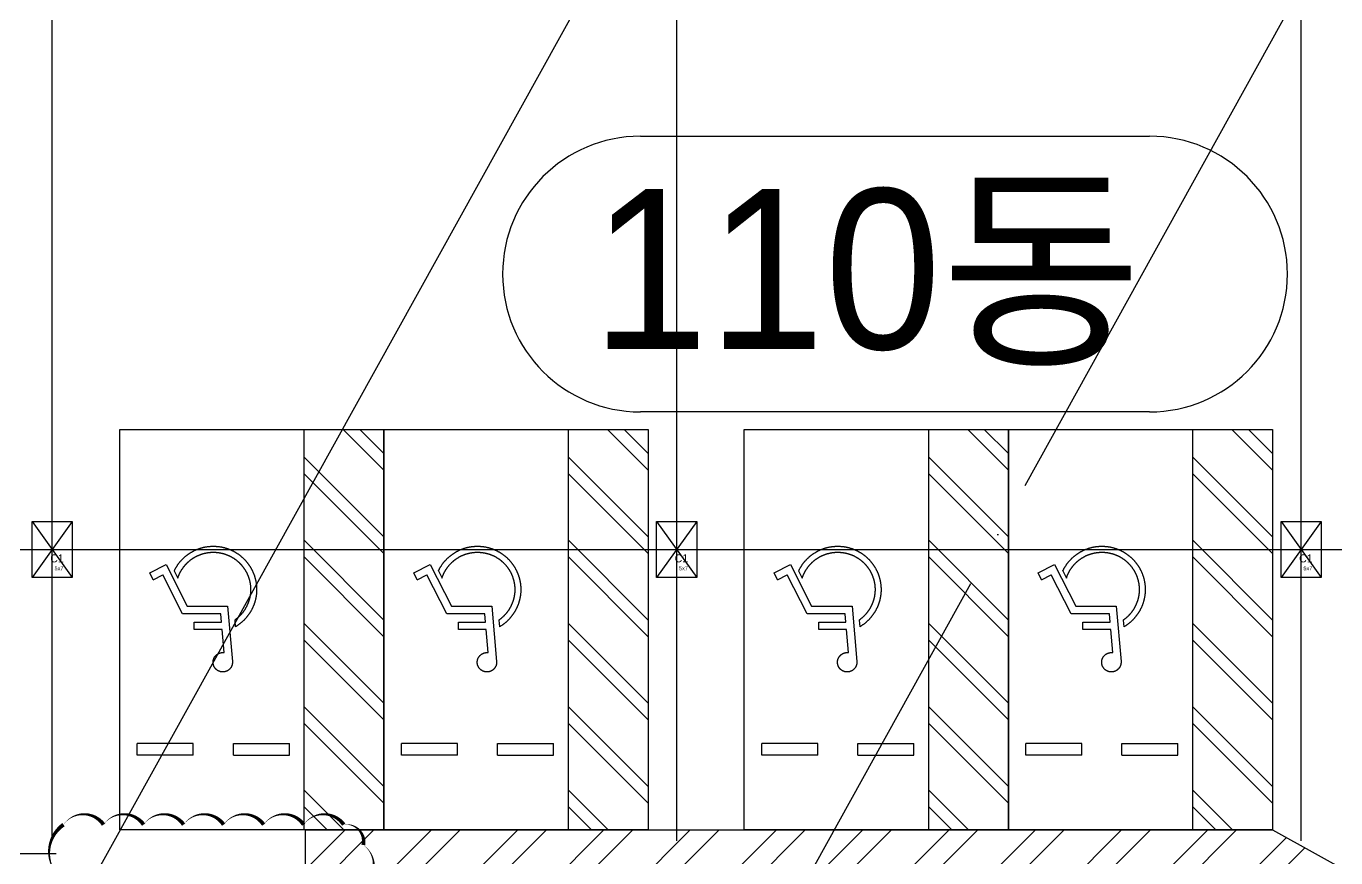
# Model space of a CAD drawing. Header units: millimetres. Extents: x -21000 to 567700, y 435000 to 850800.
# Drawn here: x 410291 to 426651, y 677991 to 688377 of the extents above; entities that cross this region are included whole.
import ezdxf
from ezdxf.enums import TextEntityAlignment as Align
from ezdxf.xclip import XClip

# ---------------------------------------------------------------- set-up
doc = ezdxf.new("R2010")
doc.units = ezdxf.units.MM
doc.header["$LTSCALE"] = 700
doc.header["$XCLIPFRAME"] = 2
doc.linetypes.add('AB_Pbase$0$주차장기둥$0$CEN', pattern=[62, 60, -1, 0, -1])
doc.layers.get('0').update_dxf_attribs({"color": 2})
doc.layers.get('Defpoints').update_dxf_attribs({"color": 171})
doc.layers.add('AB_Pbase$0$DEFPOINT', color=247, linetype='Continuous', plot=False)
doc.layers.add('AB_Pbase$0$주차장기둥$0$DEFPOINT', color=247, linetype='Continuous', plot=False)
for name, color, linetype in [('AB_Pbase$0$ELE8', 8, 'Continuous'), ('AB_Pbase$0$WAL', 3, 'Continuous'), ('AB_Pbase$0$주차-장애인', 8, 'Continuous'), ('AB_Pbase$0$주차장기둥$0$CEN_P', 244, 'AB_Pbase$0$주차장기둥$0$CEN'), ('TEX', 3, 'Continuous')]:
    doc.layers.add(name, color=color, linetype=linetype)
doc.styles.add('AB_Pbase$0$주차장기둥$0$맑은 고딕', font='')
doc.styles.add('울릉도L', font='')
doc.styles.get('AB_Pbase$0$주차장기둥$0$맑은 고딕').set_extended_font_data('Dotum')
doc.styles.get('울릉도L').set_extended_font_data('Dotum')

# ---------------------------------------------------------------- blocks, each defined once
blk = doc.blocks.new('동번호0611')
at = {"layer": 'TEX', "color": 1, "ltscale": 600}
for p, q in [((329436, -23994), (335797, -23994)), ((335797, -27436), (329436, -27436))]:
    blk.add_line(p, q, dxfattribs=at)
for centre, start, end in [((329436, -25715), 90, 270), ((335797, -25715), 270, 90)]:
    blk.add_arc(centre, 1721, start, end, dxfattribs=at)
at = {"layer": 'TEX', "ltscale": 600, "style": '울릉도L'}
blk.add_text('110동', height=2000, dxfattribs=at).set_placement((332265, -25685), align=Align.MIDDLE)
blk = doc.blocks.new('AB_Pbase$0$주차장기둥$0$cen 2bl 지하')
at = {"layer": 'AB_Pbase$0$주차장기둥$0$CEN_P', "color": 5}
for p, q in [((53414, 167680), (53414, 259016)), ((61214, 186872), (61214, 258987))]:
    blk.add_line(p, q, dxfattribs=at)
at = {"layer": 'AB_Pbase$0$주차장기둥$0$CEN_P'}
for p, q in [((66381, 228062), (57596, 243909)), ((59559, 224281), (50774, 240128)), ((-1280, 194715), (78524, 238951)), ((52737, 220499), (43952, 236346))]:
    blk.add_line(p, q, dxfattribs=at)
blk = doc.blocks.new('AB_Pbase$0$주차장기둥$0$p기둥 5x7')
blk.add_lwpolyline([(-250, 350), (250, 350), (250, -350), (-250, -350)], close=True)
at = {"layer": 'AB_Pbase$0$주차장기둥$0$DEFPOINT'}
for p, q in [((250, 350), (-250, -350)), ((-250, 350), (250, -350))]:
    blk.add_line(p, q, dxfattribs=at)
at = {"layer": 'AB_Pbase$0$주차장기둥$0$DEFPOINT', "color": 6, "style": 'AB_Pbase$0$주차장기둥$0$맑은 고딕'}
for s, height, p in [('C1', 100, (-24, -160)), ('5x7', 50, (29, -259))]:
    blk.add_text(s, height=height, rotation=0, dxfattribs=at).set_placement(p)
blk = doc.blocks.new('AB_Pbase$0$주차장기둥')
for name, p, rotation in [('AB_Pbase$0$주차장기둥$0$cen 2bl 지하', (36992, -11667), 1.99999810188403), ('AB_Pbase$0$주차장기둥$0$p기둥 5x7', (93500, 221690), 30.99999996544385), ('AB_Pbase$0$주차장기둥$0$p기둥 5x7', (86814, 217673), 30.99999996544385), ('AB_Pbase$0$주차장기둥$0$p기둥 5x7', (80128, 213655), 30.99999996544385)]:
    blk.add_blockref(name, p, dxfattribs=dict(rotation=rotation))
blk = doc.blocks.new('AB_Pbase$0$C2FA95CCC')
at = {"layer": 'AB_Pbase$0$주차-장애인'}
for p, q in [((2592, 5000), (2300, 4708)), ((2800, 5000), (2300, 4500)), ((3300, 4668), (2300, 3668)), ((3300, 4460), (2300, 3460)), ((3300, 3628), (2300, 2628)), ((3300, 3421), (2300, 2421)), ((1272, 2788), (1303, 2785)), ((1303, 2785), (1278, 2500)), ((1347, 2209), (1407, 2898)), ((1278, 2500), (930, 2500)), ((930, 2500), (930, 2407)), ((1435, 2381), (1442, 2466)), ((3300, 2589), (2300, 1589)), ((785, 2303), (536, 1815)), ((1261, 2303), (785, 2303)), ((930, 2407), (1270, 2407)), ((1270, 2407), (1261, 2303)), ((3300, 2381), (2300, 1381)), ((577, 1689), (842, 2209)), ((842, 2209), (1347, 2209)), ((415, 1877), (373, 1793)), ((415, 1877), (536, 1815)), ((679, 1768), (725, 1857)), ((373, 1793), (577, 1689)), ((3300, 1549), (2300, 549)), ((3300, 1341), (2300, 341)), ((3300, 509), (2791, 0)), ((3300, 301), (2999, 0))]:
    blk.add_line(p, q, dxfattribs=at)
at = {"layer": 'AB_Pbase$0$주차-장애인', "color": 6}
for p, q in [((2300, 0), (2300, 5000)), ((918, 4069), (218, 4069)), ((218, 4069), (218, 3922)), ((918, 4069), (918, 3922)), ((1418, 4069), (2118, 4069)), ((1418, 4069), (1418, 3922)), ((2118, 4069), (2118, 3922)), ((918, 3922), (218, 3922)), ((1418, 3922), (2118, 3922))]:
    blk.add_line(p, q, dxfattribs=at)
blk.add_lwpolyline([(3300, 0), (3300, 0), (3300, 5000), (0, 5000), (0, 0), (3300, 0)], dxfattribs=at)
at = {"layer": 'AB_Pbase$0$주차-장애인'}
for centre, radius, start, end in [((1286, 2908), 121, 355, 265), ((1168, 2000), 541, 205.4276, 59.4924), ((1168, 2000), 466, 197.9259, 55)]:
    blk.add_arc(centre, radius, start, end, dxfattribs=at)
blk = doc.blocks.new('AB_Pbase$0$pppaaa_1_1')
at = {"layer": 'AB_Pbase$0$주차-장애인', "ltscale": 600, "xscale": -1, "rotation": 180}
for p in [(411461, 683341), (414761, 683341), (419261, 683341), (422561, 683341)]:
    blk.add_blockref('AB_Pbase$0$C2FA95CCC', p, dxfattribs=at)
blk = doc.blocks.new('AB_Pbase$0$장애인주차구획통로_1')
at = {"layer": 'AB_Pbase$0$ELE8'}
h = blk.add_hatch(dxfattribs=at)
h.set_pattern_fill('ANSI32', color=256, scale=80)
h.set_pattern_definition([(45, (-28406.3, -694336.9), (-538.8154, 538.8154), []), (45, (-28047.1, -694336.9), (-538.8154, 538.8154), [])])
h.paths.add_polyline_path([(399791, -17291), (399791, -17291), (397455, -15996), (385374, -15996), (385374, -17196), (397144, -17196), (399209, -18341), (398059, -20416), (399109, -20998), (399887, -19594), (400455, -19909), (401037, -18860), (400469, -18544), (400841, -17873)])
at = {"layer": 'AB_Pbase$0$주차-장애인', "color": 6, "elevation": 0}
blk.add_lwpolyline([(400455, -19909), (399887, -19594), (399109, -20998), (398059, -20416), (399209, -18341), (397144, -17196), (385374, -17196), (385374, -15996), (397455, -15996), (400841, -17873), (400469, -18544), (401037, -18860), (400455, -19909), (399887, -19594)], dxfattribs=at)
blk = doc.blocks.new('AB_Pbase')
at = {"layer": 'AB_Pbase$0$DEFPOINT', "color": 22}
blk.add_line((410666, 678041), (399122, 678041), dxfattribs=at)
at = {"rotation": 329.0000000345588}
blk.add_blockref('AB_Pbase$0$주차장기둥', (231893, 539971), dxfattribs=at)
ref = blk.add_blockref('AB_Pbase$0$장애인주차구획통로_1', (28406, 694337), dxfattribs=dict(rotation=359.9999999999999))
XClip(ref).set_block_clipping_path([(-28406.3348484063, -694336.9095073047), (465439.3839524707, 145612.4817902463)])
at = {"layer": 'AB_Pbase$0$WAL'}
ref = blk.add_blockref('AB_Pbase$0$pppaaa_1_1', (0, 0), dxfattribs=dict(at, rotation=359.9999999999999))
XClip(ref).set_block_clipping_path([(-396188.9384898804, 0.0133324571), (493845.7278262604, 839949.4046300659)])

msp = doc.modelspace()

# ---------------------------------------------------------------- block references
ref = msp.add_blockref('AB_Pbase', (0, 0))
XClip(ref).set_block_clipping_path([(-0.000000015, 445500.0000000148), (493845.7187941075, 839949.3912975936)])

# ---------------------------------------------------------------- next in the draw order: linework, layer by layer
at = {"layer": 'Defpoints'}
msp.add_lwpolyline([(410758, 678405, 0, 50, -0.520567), (411258, 678405, 0, 50, -0.520567), (411758, 678405, 0, 50, -0.520567), (412258, 678405, 0, 50, -0.520567), (412758, 678405, 0, 50, -0.520567), (413258, 678405, 0, 50, -0.520567), (413758, 678405, 0, 50, -0.520567), (414258, 678405, 0, 50, -0.520567), (414503, 678150, 0, 50, -0.520567), (414503, 677650, 0, 50, -0.520567), (414503, 677150, 0, 50, -0.520567), (414350, 676803, 0, 50, -0.520567), (413850, 676803, 0, 50, -0.520567), (413350, 676803, 0, 50, -0.520567), (412850, 676803, 0, 50, -0.520567), (412350, 676803, 0, 50, -0.520567), (411850, 676803, 0, 50, -0.520567), (411350, 676803, 0, 50, -0.520567), (410850, 676803, 0, 50, -0.520567), (410758, 677211, 0, 50, -0.520567), (410758, 677711, 0, 50, -0.520567)], format="xyseb", close=True, dxfattribs=at)

# ---------------------------------------------------------------- next in the draw order: block references
msp.add_blockref('동번호0611', (88528, 710996))

doc.saveas('drawing.dxf')
